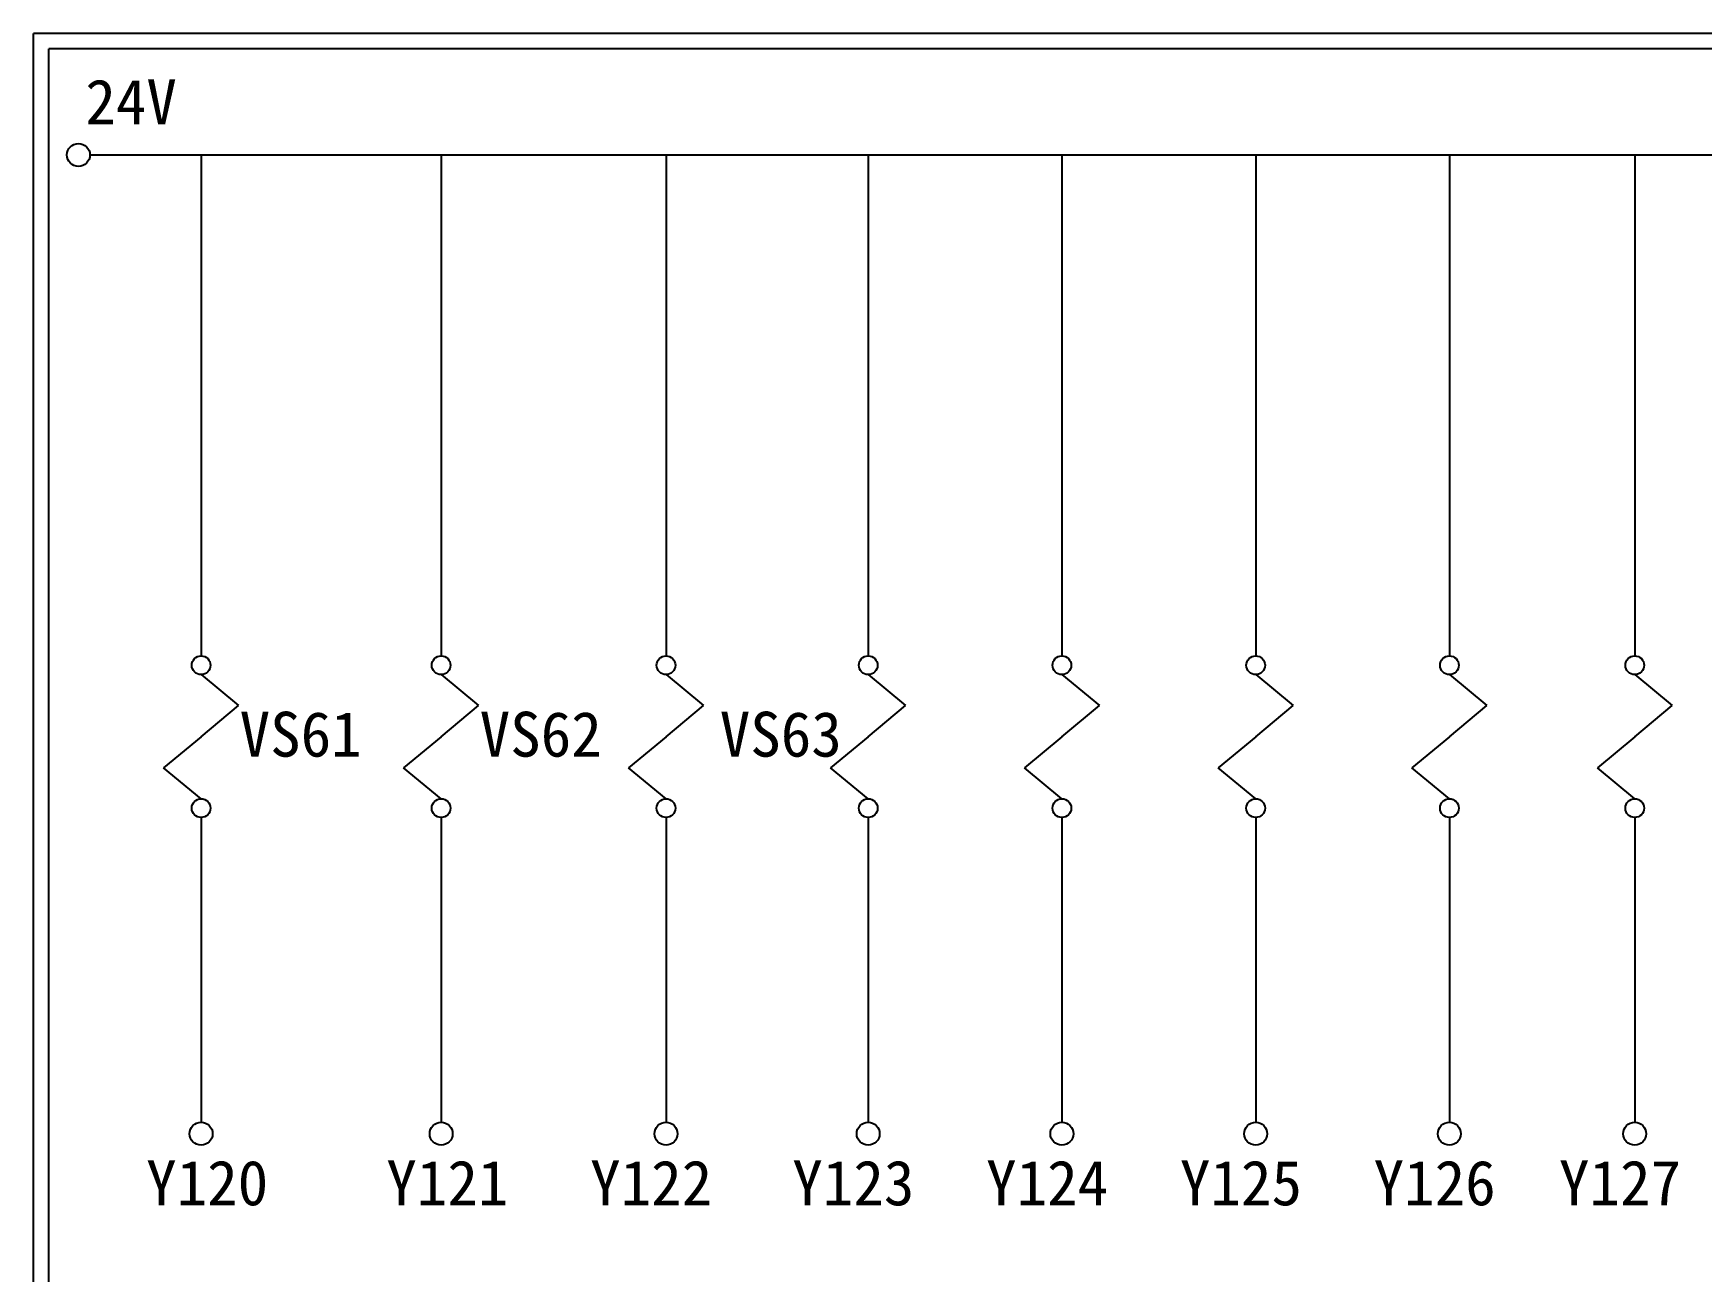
# Model space of a CAD drawing. Extents: x 926 to 1213, y 3 to 207.
# Drawn here: x 925.7 to 1059.6, y 107.6 to 207 of the extents above; entities that cross this region are included whole.
import ezdxf

# ---------------------------------------------------------------- set-up
doc = ezdxf.new("R2010")
doc.units = 0
doc.layers.add('圖框層', color=7, linetype='CONTINUOUS')
doc.layers.add('標尺寸層', color=3, linetype='CONTINUOUS')
doc.styles.add('STSL', font='kaiu.ttf')

msp = doc.modelspace()

# ---------------------------------------------------------------- linework, layer by layer
at = {"layer": '圖框層', "color": 7}
for p, q in [((1212.74, 206.97), (925.74, 206.97)), ((925.74, 3), (925.74, 206.97)), ((1211.49, 205.72), (926.99, 205.72)), ((926.99, 4.25), (926.99, 205.72))]:
    msp.add_line(p, q, dxfattribs=at)
at = {"layer": '標尺寸層', "color": 7}
for p, q in [((930.28, 197.22), (1209.88, 197.22)), ((939.2, 197.22), (939.2, 157.03)), ((958.46, 197.22), (958.46, 157.03)), ((976.5, 197.22), (976.5, 157.03)), ((992.72, 197.22), (992.72, 157.03)), ((1008.26, 197.22), (1008.26, 157.03)), ((1023.81, 197.22), (1023.81, 157.03)), ((1039.35, 197.22), (1039.35, 157.03)), ((1054.22, 197.22), (1054.22, 157.03)), ((939.2, 155.53), (942.2, 153.04)), ((958.46, 155.53), (961.46, 153.04)), ((976.5, 155.53), (979.5, 153.04)), ((992.72, 155.53), (995.72, 153.04)), ((1008.26, 155.53), (1011.27, 153.04)), ((1023.81, 155.53), (1026.81, 153.04)), ((1039.35, 155.53), (1042.36, 153.04)), ((1054.22, 155.53), (1057.23, 153.04)), ((939.2, 150.55), (942.2, 153.04)), ((958.46, 150.55), (961.46, 153.04)), ((976.5, 150.55), (979.5, 153.04)), ((992.72, 150.55), (995.72, 153.04)), ((1008.26, 150.55), (1011.27, 153.04)), ((1023.81, 150.55), (1026.81, 153.04)), ((1039.35, 150.55), (1042.36, 153.04)), ((1054.22, 150.55), (1057.23, 153.04)), ((939.2, 150.55), (936.19, 148.06)), ((958.46, 150.55), (955.45, 148.06)), ((976.5, 150.55), (973.49, 148.06)), ((992.72, 150.55), (989.71, 148.06)), ((1008.26, 150.55), (1005.26, 148.06)), ((1023.81, 150.55), (1020.81, 148.06)), ((1039.35, 150.55), (1036.35, 148.06)), ((1054.22, 150.55), (1051.22, 148.06)), ((939.2, 145.57), (936.19, 148.06)), ((958.46, 145.57), (955.45, 148.06)), ((976.5, 145.57), (973.49, 148.06)), ((992.72, 145.57), (989.71, 148.06)), ((1008.26, 145.57), (1005.26, 148.06)), ((1023.81, 145.57), (1020.81, 148.06)), ((1039.35, 145.57), (1036.35, 148.06)), ((1054.22, 145.57), (1051.22, 148.06)), ((939.2, 144.07), (939.2, 119.62)), ((958.46, 144.07), (958.46, 119.62)), ((976.5, 144.07), (976.5, 119.62)), ((992.72, 144.07), (992.72, 119.62)), ((1008.26, 144.07), (1008.26, 119.62)), ((1023.81, 144.07), (1023.81, 119.62)), ((1039.35, 144.07), (1039.35, 119.62)), ((1054.22, 144.07), (1054.22, 119.62))]:
    msp.add_line(p, q, dxfattribs=at)
for centre, radius in [((929.36, 197.22), 0.92), ((939.2, 156.28), 0.751), ((958.46, 156.28), 0.751), ((976.5, 156.28), 0.751), ((992.72, 156.28), 0.751), ((1008.26, 156.28), 0.751), ((1023.81, 156.28), 0.751), ((1039.35, 156.28), 0.751), ((1054.22, 156.28), 0.751), ((939.2, 144.82), 0.751), ((958.46, 144.82), 0.751), ((976.5, 144.82), 0.751), ((992.72, 144.82), 0.751), ((1008.26, 144.82), 0.751), ((1023.81, 144.82), 0.751), ((1039.35, 144.82), 0.751), ((1054.22, 144.82), 0.751), ((939.2, 118.7), 0.92), ((958.46, 118.7), 0.92), ((976.5, 118.7), 0.92), ((992.72, 118.7), 0.92), ((1008.26, 118.7), 0.92), ((1023.81, 118.7), 0.92), ((1039.35, 118.7), 0.92), ((1054.22, 118.7), 0.92)]:
    msp.add_circle(centre, radius, dxfattribs=at)

# ---------------------------------------------------------------- texts
at = {"layer": '圖框層', "color": 4, "style": 'STSL'}
for s, p in [('24V', (929.91, 199.68)), ('VS61', (942.29, 148.95)), ('VS62', (961.55, 148.95)), ('VS63', (980.81, 148.95)), ('Y120', (934.79, 112.96)), ('Y121', (954.06, 112.96)), ('Y122', (970.41, 112.96)), ('Y123', (986.63, 112.96)), ('Y124', (1002.18, 112.96)), ('Y125', (1017.73, 112.96)), ('Y126', (1033.27, 112.96)), ('Y127', (1048.14, 112.96))]:
    msp.add_text(s, height=3.6, dxfattribs=at).set_placement(p)

doc.saveas('drawing.dxf')
